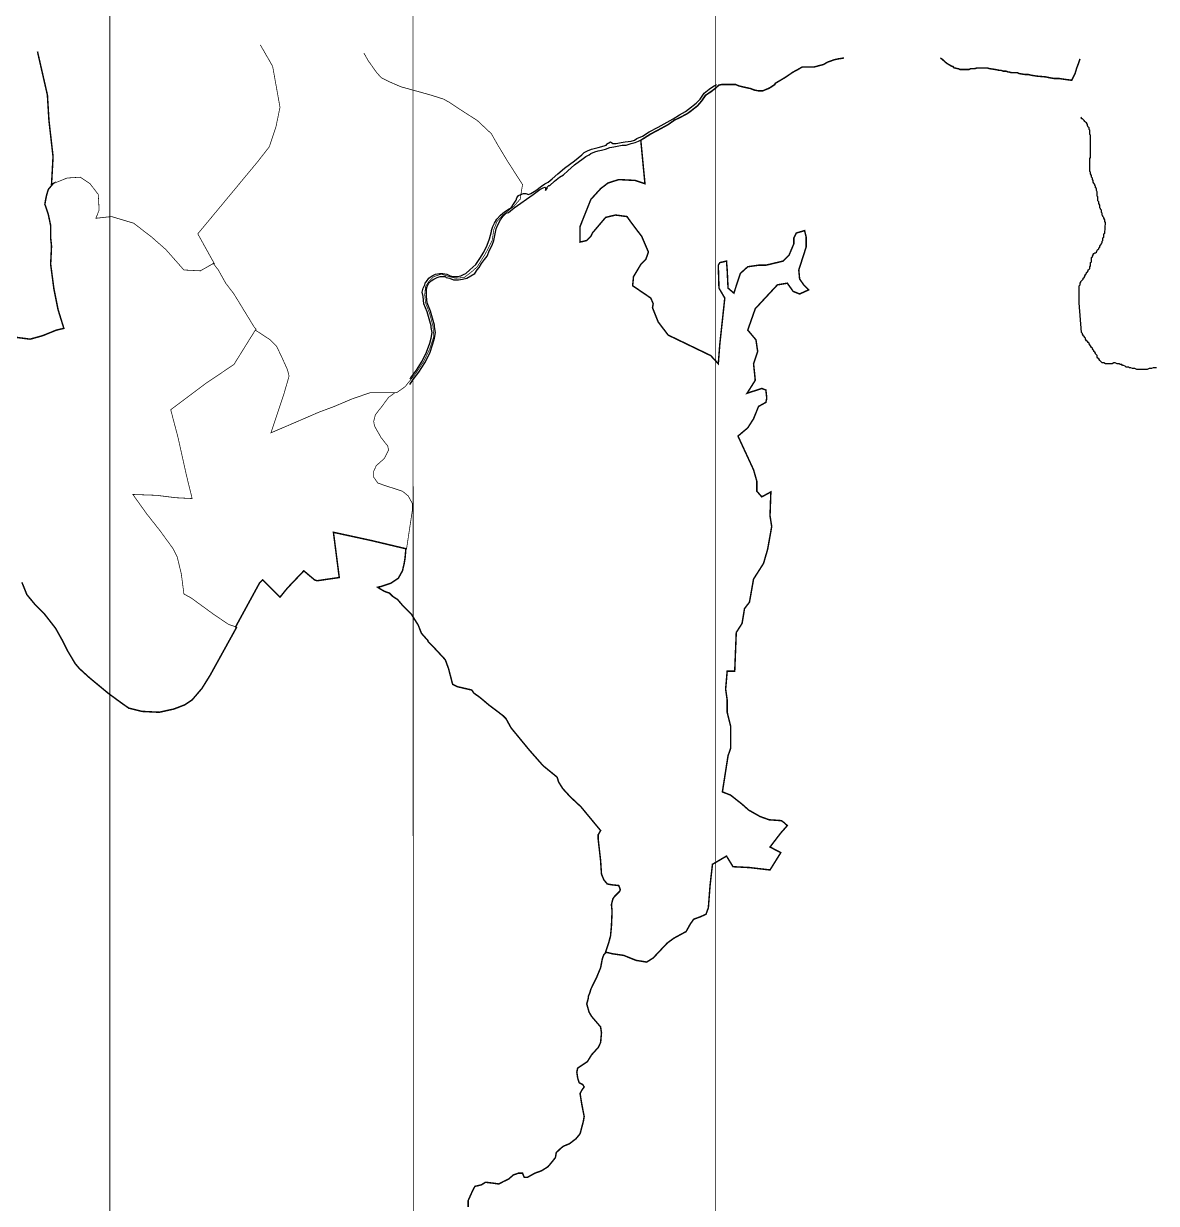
# Model space of a CAD drawing. Header units: millimetres. Extents: x -3588 to 75209, y -3737 to 38254.
# Drawn here: x 28627 to 30494, y 13828 to 15773 of the extents above; entities that cross this region are included whole.
import ezdxf

# ---------------------------------------------------------------- set-up
doc = ezdxf.new("R2010")
doc.units = ezdxf.units.MM
doc.layers.add('P', color=253, linetype='Continuous')

msp = doc.modelspace()

# ---------------------------------------------------------------- linework, layer by layer
at = {"layer": 'P'}
for points, const_width in [([(28768.994, 12280.704), (28768.936, 21351.627)], 1.2), ([(29269.39, 12259.443), (29267.793, 21353.783)], 1.2), ([(29767.607, 12020.295), (29767.607, 21346.523)], 1.2), ([(29008.823, 15268.025), (29010.231, 15269.433), (29007.414, 15272.25), (28973.535, 15327.574), (28959.979, 15345.37), (28947.849, 15367.104), (28939.655, 15377.826), (28941.079, 15377.826), (28913.969, 15426.669), (29011.639, 15544.377), (29031.964, 15570.351), (29042.703, 15602.806), (29049.472, 15635.278), (29037.325, 15703.021), (29017.001, 15738.31)], 1.2), ([(28615.884, 15255.878), (28637.617, 15253.061), (28657.941, 15258.694), (28681.083, 15268.025), (28693.23, 15270.841), (28683.627, 15301.888), (28676.858, 15335.768), (28671.481, 15376.418), (28672.905, 15406.345), (28671.481, 15419.884), (28671.481, 15440.208), (28667.528, 15459.125), (28661.894, 15475.497), (28663.303, 15483.403), (28664.711, 15490.172), (28667.528, 15499.774), (28675.433, 15509.377), (28672.905, 15507.968), (28675.433, 15553.979), (28668.664, 15613.545), (28666.119, 15655.602), (28649.747, 15727.299)], 2.417), ([(28649.747, 15727.299), (28666.119, 15655.602), (28668.664, 15613.545), (28675.433, 15553.979), (28672.905, 15507.968), (28675.433, 15509.377), (28667.528, 15499.774), (28664.711, 15490.172), (28663.303, 15483.403), (28661.894, 15475.497), (28667.528, 15459.125), (28671.481, 15440.208), (28671.481, 15419.884), (28672.905, 15406.345), (28671.481, 15376.418), (28676.858, 15335.768), (28683.627, 15301.888), (28693.23, 15270.841), (28681.083, 15268.025), (28657.941, 15258.694), (28637.617, 15253.061), (28615.884, 15255.878)], 2.417), ([(29979.048, 15716.577), (29969.734, 15715.168), (29962.948, 15713.744), (29956.179, 15711.215), (29951.938, 15709.791), (29945.168, 15705.838), (29939.807, 15704.43), (29929.084, 15701.613), (29916.665, 15701.613), (29909.88, 15701.613), (29903.11, 15697.66), (29895.204, 15693.419), (29881.377, 15684.105), (29865.278, 15674.519), (29865.278, 15673.095), (29857.1, 15667.733), (29854.555, 15666.325), (29851.738, 15665.189), (29844.953, 15662.372), (29838.183, 15662.372), (29831.414, 15663.78), (29824.628, 15666.325), (29817.859, 15667.733), (29805.712, 15670.566), (29800.078, 15673.095), (29796.125, 15673.095), (29782.57, 15673.095), (29778.617, 15673.095), (29772.968, 15671.974), (29765.062, 15665.189), (29759.429, 15660.964), (29751.523, 15655.602), (29744.738, 15646), (29737.968, 15638.094), (29725.549, 15628.492), (29720.188, 15624.539), (29709.465, 15618.906), (29698.455, 15613.545), (29689.141, 15606.759), (29674.177, 15598.581), (29659.214, 15590.675), (29648.491, 15583.89), (29644.25, 15581.073), (29644.25, 15579.665), (29648.491, 15535.062), (29651.02, 15509.377), (29634.936, 15514.738), (29607.842, 15516.146), (29590.046, 15510.497), (29577.915, 15501.183), (29561.815, 15483.403), (29549.396, 15452.355), (29544.035, 15438.8), (29544.035, 15413.114), (29555.046, 15415.659), (29561.815, 15422.428), (29564.36, 15428.078), (29586.093, 15453.764), (29602.465, 15457.717), (29621.381, 15455.172), (29625.334, 15449.523), (29628.166, 15445.57), (29645.659, 15422.428), (29656.669, 15396.742), (29652.444, 15384.596), (29644.25, 15376.418), (29632.119, 15356.093), (29630.695, 15341.129), (29660.622, 15320.805), (29664.575, 15311.491), (29663.439, 15304.721), (29672.769, 15281.564), (29689.141, 15259.831), (29759.429, 15225.951), (29771.848, 15212.412), (29774.392, 15245.155), (29782.57, 15320.805), (29772.968, 15337.177), (29771.848, 15375.009), (29774.392, 15379.234), (29785.387, 15381.779), (29786.523, 15367.104), (29787.932, 15337.177), (29797.534, 15328.999), (29808.256, 15361.454), (29820.403, 15372.465), (29838.183, 15375.009), (29850.314, 15375.009), (29878.833, 15381.779), (29888.435, 15391.381), (29896.341, 15410.298), (29896.341, 15419.884), (29900.566, 15428.078), (29914.121, 15432.031), (29916.665, 15421.292), (29916.665, 15404.92), (29904.519, 15367.104), (29905.927, 15352.14), (29912.713, 15342.538), (29920.89, 15334.36), (29905.927, 15327.574), (29895.204, 15331.815), (29885.602, 15345.37), (29869.23, 15342.538), (29832.822, 15303.297), (29820.403, 15268.025), (29833.942, 15251.925), (29836.775, 15232.736), (29829.989, 15212.412), (29832.822, 15185.301), (29819.267, 15163.856), (29843.544, 15171.762), (29850.314, 15169.218), (29851.738, 15155.662), (29850.314, 15148.893), (29838.183, 15142.123), (29829.989, 15121.799), (29820.403, 15106.835), (29804.303, 15093.28), (29829.989, 15037.667), (29835.367, 15018.751), (29835.367, 15002.379), (29843.544, 14993.065), (29858.508, 15001.259), (29857.1, 14961.729), (29859.916, 14944.237), (29853.147, 14906.405), (29846.361, 14883.263), (29829.989, 14857.577), (29823.22, 14819.456), (29815.042, 14808.734), (29811.089, 14784.456), (29801.487, 14769.493), (29798.942, 14705.702), (29786.523, 14705.702), (29783.979, 14676.063), (29786.523, 14658.283), (29786.523, 14637.958), (29792.173, 14615.089), (29792.173, 14578.393), (29787.932, 14566.246), (29778.617, 14506.68), (29792.173, 14501.319), (29811.089, 14486.355), (29821.811, 14476.769), (29840.728, 14466.03), (29855.691, 14460.669), (29876.016, 14459.261), (29881.377, 14455.036), (29885.602, 14451.083), (29874.88, 14438.936), (29857.1, 14415.795), (29874.88, 14406.481), (29857.1, 14377.962), (29823.22, 14381.915), (29796.125, 14383.323), (29785.387, 14400.831), (29762.246, 14387.276), (29758.293, 14352.276), (29755.476, 14315.58), (29751.523, 14304.857), (29741.921, 14300.616), (29731.198, 14296.663), (29725.549, 14288.485), (29718.78, 14276.338), (29710.874, 14272.113), (29698.455, 14265.328), (29687.716, 14257.422), (29664.575, 14232.872), (29653.852, 14226.087), (29636.344, 14228.919), (29616.02, 14237.097), (29598.24, 14239.642), (29586.093, 14242.459), (29591.47, 14258.558), (29594.287, 14269.569), (29595.695, 14284.532), (29596.831, 14310.218), (29595.695, 14320.941), (29598.24, 14330.543), (29601.056, 14334.496), (29609.25, 14342.674), (29610.37, 14345.507), (29607.842, 14352.276), (29596.831, 14353.412), (29588.925, 14354.821), (29583.276, 14361.59), (29579.323, 14371.192), (29577.915, 14392.926), (29575.37, 14415.795), (29573.962, 14427.926), (29573.962, 14436.12), (29577.915, 14442.889), (29545.443, 14482.13), (29527.951, 14498.502), (29515.532, 14512.057), (29508.747, 14522.78), (29506.218, 14530.958), (29483.061, 14549.874), (29460.192, 14575.848), (29430.281, 14612.256), (29422.087, 14627.22), (29416.725, 14632.581), (29393.584, 14650.089), (29378.893, 14662.508), (29369.306, 14669.278), (29365.354, 14674.655), (29342.196, 14680.016), (29334.018, 14683.969), (29327.249, 14709.927), (29321.871, 14724.618), (29302.971, 14744.943), (29293.369, 14754.529), (29293.369, 14755.954), (29282.646, 14768.085), (29277.269, 14781.64), (29266.275, 14799.132), (29252.719, 14812.687), (29243.405, 14823.697), (29235.211, 14829.059), (29229.85, 14834.42), (29221.672, 14837.253), (29214.887, 14841.206), (29210.662, 14844.022), (29216.295, 14845.43), (29232.395, 14850.792), (29244.525, 14858.986), (29251.311, 14871.116), (29254.128, 14883.263), (29255.536, 14891.441), (29256.944, 14907.541), (29199.923, 14921.08), (29137.541, 14934.635), (29147.143, 14860.106), (29110.446, 14854.745), (29106.493, 14856.153), (29088.713, 14871.116), (29061.603, 14842.614), (29049.472, 14827.65), (29020.954, 14856.153), (29015.592, 14850.792), (28976.351, 14778.807), (28977.776, 14777.687), (28934.294, 14698.933), (28920.754, 14677.183), (28904.655, 14658.283), (28892.236, 14650.089), (28874.728, 14643.32), (28850.45, 14637.958), (28821.947, 14639.367), (28800.214, 14644.728), (28786.659, 14654.33), (28766.335, 14669.278), (28735.287, 14694.98), (28718.916, 14709.927), (28712.13, 14717.833), (28699.999, 14738.158), (28691.805, 14754.529), (28679.674, 14776.278), (28660.758, 14800.556), (28645.795, 14815.504), (28632.255, 14831.875), (28624.062, 14852.2)], 2.417), ([(29187.792, 15724.755), (29194.562, 15712.624), (29208.117, 15693.419), (29216.295, 15684.105), (29229.85, 15677.335), (29248.766, 15669.142), (29278.405, 15660.964), (29297.594, 15655.602), (29319.055, 15648.817), (29328.657, 15643.456), (29340.788, 15635.278), (29359.704, 15623.131), (29374.668, 15613.545), (29397.809, 15591.796), (29408.548, 15572.895), (29424.919, 15545.785), (29449.197, 15507.968), (29445.244, 15483.403), (29443.82, 15482.266), (29435.642, 15472.68), (29423.495, 15463.078), (29415.317, 15456.308), (29407.123, 15446.994), (29401.762, 15433.439), (29399.217, 15415.659), (29388.223, 15394.198), (29374.668, 15372.465), (29363.945, 15362.863), (29352.935, 15354.685), (29339.379, 15353.548), (29328.657, 15356.093), (29315.102, 15360.318), (29302.971, 15356.093), (29294.777, 15347.899), (29289.416, 15339.993), (29288.008, 15326.454), (29289.416, 15312.899), (29296.185, 15295.119), (29301.547, 15274.794), (29302.971, 15257.286), (29296.185, 15236.961), (29286.599, 15216.637), (29273.044, 15196.312), (29255.536, 15174.579), (29241.997, 15164.977), (29239.164, 15164.977), (29198.515, 15164.977), (29167.468, 15154.254), (29138.949, 15142.123), (29113.263, 15132.521), (29063.027, 15110.788), (29034.509, 15098.641), (29056.242, 15163.856), (29064.436, 15192.087), (29061.603, 15203.097), (29053.697, 15220.59), (29044.111, 15240.914), (29033.373, 15251.925), (29008.823, 15268.025)], 1.2), ([(29969.734, 15715.168), (29962.948, 15713.744), (29956.179, 15711.215), (29951.938, 15709.791), (29945.168, 15705.838), (29939.807, 15704.43), (29929.084, 15701.613), (29916.665, 15701.613), (29909.88, 15701.613), (29903.11, 15697.66), (29895.204, 15693.419), (29881.377, 15684.105), (29865.278, 15674.519), (29865.278, 15673.095), (29857.1, 15667.733), (29854.555, 15666.325), (29851.738, 15665.189), (29844.953, 15662.372), (29838.183, 15662.372), (29831.414, 15663.78), (29824.628, 15666.325), (29817.859, 15667.733), (29805.712, 15670.566), (29800.078, 15673.095), (29796.125, 15673.095), (29782.57, 15673.095), (29778.617, 15673.095), (29772.968, 15671.974), (29765.062, 15665.189), (29759.429, 15660.964), (29751.523, 15655.602), (29744.738, 15646), (29737.968, 15638.094), (29725.549, 15628.492), (29720.188, 15624.539), (29709.465, 15618.906), (29698.455, 15613.545), (29689.141, 15606.759), (29674.177, 15598.581), (29659.214, 15590.675), (29648.491, 15583.89), (29644.25, 15581.073), (29644.25, 15579.665), (29648.491, 15535.062), (29651.02, 15509.377), (29634.936, 15514.738), (29607.842, 15516.146), (29590.046, 15510.497), (29577.915, 15501.183), (29561.815, 15483.403), (29549.396, 15452.355), (29544.035, 15438.8), (29544.035, 15413.114), (29555.046, 15415.659), (29561.815, 15422.428), (29564.36, 15428.078), (29586.093, 15453.764), (29602.465, 15457.717), (29621.381, 15455.172), (29625.334, 15449.523), (29628.166, 15445.57), (29645.659, 15422.428), (29656.669, 15396.742), (29652.444, 15384.596), (29644.25, 15376.418), (29632.119, 15356.093), (29630.695, 15341.129), (29660.622, 15320.805), (29664.575, 15311.491), (29663.439, 15304.721), (29672.769, 15281.564), (29689.141, 15259.831), (29759.429, 15225.951), (29771.848, 15212.412), (29774.392, 15245.155), (29782.57, 15320.805), (29772.968, 15337.177), (29771.848, 15375.009), (29774.392, 15379.234), (29785.387, 15381.779), (29786.523, 15367.104), (29787.932, 15337.177), (29797.534, 15328.999), (29808.256, 15361.454), (29820.403, 15372.465), (29838.183, 15375.009), (29850.314, 15375.009), (29878.833, 15381.779), (29888.435, 15391.381), (29896.341, 15410.298), (29896.341, 15419.884), (29900.566, 15428.078), (29914.121, 15432.031), (29916.665, 15421.292), (29916.665, 15404.92), (29904.519, 15367.104), (29905.927, 15352.14), (29912.713, 15342.538), (29920.89, 15334.36), (29905.927, 15327.574), (29895.204, 15331.815), (29885.602, 15345.37), (29869.23, 15342.538), (29832.822, 15303.297), (29820.403, 15268.025), (29833.942, 15251.925), (29836.775, 15232.736), (29829.989, 15212.412), (29832.822, 15185.301), (29819.267, 15163.856), (29843.544, 15171.762), (29850.314, 15169.218), (29851.738, 15155.662), (29850.314, 15148.893), (29838.183, 15142.123), (29829.989, 15121.799), (29820.403, 15106.835), (29804.303, 15093.28), (29829.989, 15037.667), (29835.367, 15018.751), (29835.367, 15002.379), (29843.544, 14993.065), (29858.508, 15001.259), (29857.1, 14961.729), (29859.916, 14944.237), (29853.147, 14906.405), (29846.361, 14883.263), (29829.989, 14857.577), (29823.22, 14819.456), (29815.042, 14808.734), (29811.089, 14784.456), (29801.487, 14769.493), (29798.942, 14705.702), (29786.523, 14705.702), (29783.979, 14676.063), (29786.523, 14658.283), (29786.523, 14637.958), (29792.173, 14615.089), (29792.173, 14578.393), (29787.932, 14566.246), (29778.617, 14506.68), (29792.173, 14501.319), (29811.089, 14486.355), (29821.811, 14476.769), (29840.728, 14466.03), (29855.691, 14460.669), (29876.016, 14459.261), (29881.377, 14455.036), (29885.602, 14451.083), (29874.88, 14438.936), (29857.1, 14415.795), (29874.88, 14406.481), (29857.1, 14377.962), (29823.22, 14381.915), (29796.125, 14383.323), (29785.387, 14400.831), (29762.246, 14387.276), (29758.293, 14352.276), (29755.476, 14315.58), (29751.523, 14304.857), (29741.921, 14300.616), (29731.198, 14296.663), (29725.549, 14288.485), (29718.78, 14276.338), (29710.874, 14272.113), (29698.455, 14265.328), (29687.716, 14257.422), (29664.575, 14232.872), (29653.852, 14226.087), (29636.344, 14228.919), (29616.02, 14237.097), (29598.24, 14239.642), (29586.093, 14242.459), (29591.47, 14258.558), (29594.287, 14269.569), (29595.695, 14284.532), (29596.831, 14310.218), (29595.695, 14320.941), (29598.24, 14330.543), (29601.056, 14334.496), (29609.25, 14342.674), (29610.37, 14345.507), (29607.842, 14352.276), (29596.831, 14353.412), (29588.925, 14354.821), (29583.276, 14361.59), (29579.323, 14371.192), (29577.915, 14392.926), (29575.37, 14415.795), (29573.962, 14427.926), (29573.962, 14436.12), (29577.915, 14442.889), (29545.443, 14482.13), (29527.951, 14498.502), (29515.532, 14512.057), (29508.747, 14522.78), (29506.218, 14530.958), (29483.061, 14549.874), (29460.192, 14575.848), (29430.281, 14612.256), (29422.087, 14627.22), (29416.725, 14632.581), (29393.584, 14650.089), (29378.893, 14662.508), (29369.306, 14669.278), (29365.354, 14674.655), (29342.196, 14680.016), (29334.018, 14683.969), (29327.249, 14709.927), (29321.871, 14724.618), (29302.971, 14744.943), (29293.369, 14754.529), (29293.369, 14755.954), (29282.646, 14768.085), (29277.269, 14781.64), (29266.275, 14799.132), (29252.719, 14812.687), (29243.405, 14823.697), (29235.211, 14829.059), (29229.85, 14834.42), (29221.672, 14837.253), (29214.887, 14841.206), (29210.662, 14844.022), (29216.295, 14845.43), (29232.395, 14850.792), (29244.525, 14858.986), (29251.311, 14871.116), (29254.128, 14883.263), (29255.536, 14891.441), (29256.944, 14907.541), (29258.081, 14907.541), (29267.683, 14971.332), (29267.683, 14982.054), (29260.897, 14994.473), (29251.311, 15002.379), (29221.672, 15011.981), (29210.662, 15015.934), (29203.876, 15025.536), (29203.876, 15035.123), (29208.117, 15044.453), (29221.672, 15056.583), (29228.442, 15070.139), (29227.033, 15076.908), (29216.295, 15090.463), (29205.3, 15109.652), (29203.876, 15117.558), (29206.709, 15128.568), (29216.295, 15140.699), (29228.442, 15157.071), (29239.164, 15164.977), (29241.997, 15164.977), (29255.536, 15174.579), (29273.044, 15196.312), (29286.599, 15216.637), (29296.185, 15236.961), (29302.971, 15257.286), (29301.547, 15274.794), (29296.185, 15295.119), (29289.416, 15312.899), (29288.008, 15326.454), (29289.416, 15339.993), (29294.777, 15347.899), (29302.971, 15356.093), (29315.102, 15360.318), (29328.657, 15356.093), (29339.379, 15353.548), (29352.935, 15354.685), (29363.945, 15362.863), (29374.668, 15372.465), (29388.223, 15394.198), (29399.217, 15415.659), (29401.762, 15433.439), (29407.123, 15446.994), (29415.317, 15456.308), (29423.495, 15463.078), (29435.642, 15472.68), (29443.82, 15482.266), (29445.244, 15483.403), (29449.197, 15507.968), (29424.919, 15545.785), (29408.548, 15572.895), (29397.809, 15591.796), (29374.668, 15613.545), (29359.704, 15623.131), (29340.788, 15635.278), (29328.657, 15643.456), (29319.055, 15648.817), (29297.594, 15655.602), (29278.405, 15660.964), (29248.766, 15669.142), (29229.85, 15677.335), (29216.295, 15684.105), (29208.117, 15693.419), (29194.562, 15712.624), (29187.792, 15724.755)], 1.2), ([(30368.034, 15715.168), (30366.626, 15711.215), (30365.217, 15706.974), (30362.673, 15700.205), (30359.856, 15690.891), (30357.024, 15685.513), (30354.479, 15679.88), (30343.484, 15681.288), (30334.154, 15682.697), (30325.976, 15682.697), (30317.782, 15684.105), (30311.013, 15685.513), (30297.458, 15686.65), (30288.144, 15688.058), (30282.51, 15689.466), (30277.133, 15689.466), (30267.819, 15690.891), (30265.002, 15692.299), (30262.186, 15692.299), (30258.233, 15692.299), (30255.4, 15692.299), (30251.447, 15693.419), (30250.039, 15693.419), (30246.086, 15694.844), (30241.861, 15694.844), (30237.908, 15696.252), (30235.075, 15696.252), (30228.306, 15697.66), (30218.992, 15699.069), (30214.751, 15700.205), (30212.206, 15700.205), (30206.845, 15700.205), (30204.028, 15700.205), (30198.667, 15700.205), (30194.426, 15699.069), (30190.473, 15699.069), (30187.656, 15699.069), (30185.112, 15697.66), (30180.887, 15697.66), (30178.342, 15697.66), (30176.934, 15697.66), (30174.101, 15697.66), (30170.148, 15697.66), (30167.332, 15699.069), (30166.195, 15699.069), (30161.97, 15700.205), (30160.562, 15700.205), (30159.426, 15701.613), (30158.017, 15703.021), (30156.609, 15703.021), (30149.824, 15706.974), (30145.871, 15709.791), (30144.462, 15711.215), (30140.237, 15715.168), (30137.693, 15716.577)], 2.417), ([(30368.034, 15715.168), (30366.626, 15711.215), (30365.217, 15706.974), (30362.673, 15700.205), (30359.856, 15690.891), (30357.024, 15685.513), (30354.479, 15679.88), (30343.484, 15681.288), (30334.154, 15682.697), (30325.976, 15682.697), (30317.782, 15684.105), (30311.013, 15685.513), (30297.458, 15686.65), (30288.144, 15688.058), (30282.51, 15689.466), (30277.133, 15689.466), (30267.819, 15690.891), (30265.002, 15692.299), (30262.186, 15692.299), (30258.233, 15692.299), (30255.4, 15692.299), (30251.447, 15693.419), (30250.039, 15693.419), (30246.086, 15694.844), (30241.861, 15694.844), (30237.908, 15696.252), (30235.075, 15696.252), (30228.306, 15697.66), (30218.992, 15699.069), (30214.751, 15700.205), (30212.206, 15700.205), (30206.845, 15700.205), (30204.028, 15700.205), (30198.667, 15700.205), (30194.426, 15699.069), (30190.473, 15699.069), (30187.656, 15699.069), (30185.112, 15697.66), (30180.887, 15697.66), (30178.342, 15697.66), (30176.934, 15697.66), (30174.101, 15697.66), (30170.148, 15697.66), (30167.332, 15699.069), (30166.195, 15699.069), (30161.97, 15700.205), (30160.562, 15700.205), (30159.426, 15701.613), (30158.017, 15703.021), (30156.609, 15703.021), (30149.824, 15706.974), (30145.871, 15709.791), (30144.462, 15711.215), (30140.237, 15715.168)], 1.2), ([(28615.884, 15255.878), (28637.617, 15253.061), (28657.941, 15258.694), (28681.083, 15268.025), (28693.23, 15270.841), (28683.627, 15301.888), (28676.858, 15335.768), (28671.481, 15376.418), (28672.905, 15406.345), (28671.481, 15419.884), (28671.481, 15440.208), (28667.528, 15459.125), (28661.894, 15475.497), (28663.303, 15483.403), (28664.711, 15490.172), (28667.528, 15499.774), (28675.433, 15509.377), (28698.591, 15518.691), (28720.324, 15520.099), (28736.408, 15509.377), (28749.963, 15491.596), (28751.371, 15465.894), (28746.01, 15452.355), (28771.696, 15455.172), (28808.392, 15444.161), (28838.031, 15421.292), (28861.189, 15400.967), (28891.099, 15367.104), (28918.21, 15365.695), (28939.655, 15377.826), (28947.849, 15367.104), (28959.979, 15345.37), (28973.535, 15327.574), (29007.414, 15272.25), (29010.231, 15269.433), (29008.823, 15268.025), (28995.268, 15246.275), (28973.535, 15211.275), (28928.932, 15181.348), (28869.366, 15136.746), (28881.513, 15090.463), (28895.052, 15029.489), (28904.655, 14990.248), (28877.56, 14991.656), (28846.225, 14995.609), (28806.984, 14997.018), (28830.125, 14964.562), (28851.586, 14937.452), (28873.319, 14907.541), (28880.105, 14893.986), (28886.875, 14865.755), (28891.099, 14833.012), (28903.246, 14826.242), (28938.534, 14800.556), (28964.22, 14783.048), (28976.351, 14778.807), (28977.776, 14777.687), (28934.294, 14698.933), (28920.754, 14677.183), (28904.655, 14658.283), (28892.236, 14650.089), (28874.728, 14643.32), (28850.45, 14637.958), (28821.947, 14639.367), (28800.214, 14644.728), (28786.659, 14654.33), (28766.335, 14669.278), (28735.287, 14694.98), (28718.916, 14709.927), (28712.13, 14717.833), (28699.999, 14738.158), (28691.805, 14754.529), (28679.674, 14776.278), (28660.758, 14800.556), (28645.795, 14815.504), (28632.255, 14831.875), (28624.062, 14852.2)], 1.2), ([(28624.062, 14852.2), (28632.255, 14831.875), (28645.795, 14815.504), (28660.758, 14800.556), (28679.674, 14776.278), (28691.805, 14754.529), (28699.999, 14738.158), (28712.13, 14717.833), (28718.916, 14709.927), (28735.287, 14694.98), (28766.335, 14669.278), (28786.659, 14654.33), (28800.214, 14644.728), (28821.947, 14639.367), (28850.45, 14637.958), (28874.728, 14643.32), (28892.236, 14650.089), (28904.655, 14658.283), (28920.754, 14677.183), (28934.294, 14698.933), (28977.776, 14777.687), (28976.351, 14778.807), (29015.592, 14850.792), (29020.954, 14856.153), (29049.472, 14827.65), (29061.603, 14842.614), (29088.713, 14871.116), (29106.493, 14856.153), (29110.446, 14854.745), (29147.143, 14860.106), (29137.541, 14934.635), (29199.923, 14921.08), (29256.944, 14907.541), (29255.536, 14891.441), (29254.128, 14883.263), (29251.311, 14871.116), (29244.525, 14858.986), (29232.395, 14850.792), (29216.295, 14845.43), (29210.662, 14844.022), (29214.887, 14841.206), (29221.672, 14837.253), (29229.85, 14834.42), (29235.211, 14829.059), (29243.405, 14823.697), (29252.719, 14812.687), (29266.275, 14799.132), (29277.269, 14781.64), (29282.646, 14768.085), (29293.369, 14755.954), (29293.369, 14754.529), (29302.971, 14744.943), (29321.871, 14724.618), (29327.249, 14709.927), (29334.018, 14683.969), (29342.196, 14680.016), (29365.354, 14674.655), (29369.306, 14669.278), (29378.893, 14662.508), (29393.584, 14650.089), (29416.725, 14632.581), (29422.087, 14627.22), (29430.281, 14612.256), (29460.192, 14575.848), (29483.061, 14549.874), (29506.218, 14530.958), (29508.747, 14522.78), (29515.532, 14512.057), (29527.951, 14498.502), (29545.443, 14482.13), (29577.915, 14442.889), (29573.962, 14436.12), (29573.962, 14427.926), (29575.37, 14415.795), (29577.915, 14392.926), (29579.323, 14371.192), (29583.276, 14361.59), (29588.925, 14354.821), (29596.831, 14353.412), (29607.842, 14352.276), (29610.37, 14345.507), (29609.25, 14342.674), (29601.056, 14334.496), (29598.24, 14330.543), (29595.695, 14320.941), (29596.831, 14310.218), (29595.695, 14284.532), (29594.287, 14269.569), (29591.47, 14258.558), (29586.093, 14242.459), (29586.093, 14241.05), (29584.684, 14239.642), (29583.276, 14238.234), (29582.14, 14235.689), (29580.731, 14231.464), (29577.915, 14216.773), (29571.145, 14200.401), (29561.815, 14181.484), (29560.407, 14176.123), (29557.59, 14169.354), (29557.59, 14166.537), (29555.046, 14156.935), (29558.998, 14143.38), (29562.951, 14136.61), (29569.721, 14128.704), (29577.915, 14119.102), (29579.323, 14109.516), (29577.915, 14093.416), (29573.962, 14085.238), (29562.951, 14073.091), (29556.182, 14062.081), (29548.276, 14056.72), (29540.082, 14051.358), (29538.674, 14044.589), (29540.082, 14034.986), (29542.627, 14027.081), (29548.276, 14024.264), (29550.821, 14020.311), (29546.868, 14014.662), (29544.035, 14009.301), (29546.868, 13991.792), (29550.821, 13971.468), (29549.396, 13963.29), (29544.035, 13942.965), (29537.265, 13934.771), (29526.543, 13926.593), (29516.941, 13922.64), (29512.988, 13919.808), (29504.794, 13911.902), (29503.386, 13903.724), (29498.024, 13896.938), (29491.255, 13888.761), (29480.516, 13881.991), (29469.522, 13878.038), (29457.375, 13871.252), (29452.014, 13871.252), (29449.197, 13878.038), (29442.411, 13878.038), (29434.234, 13875.205), (29426.328, 13868.436), (29418.134, 13864.483), (29409.956, 13860.242), (29400.354, 13861.666), (29388.223, 13863.075), (29381.437, 13858.834), (29370.715, 13856.289), (29366.474, 13848.111), (29359.704, 13833.148), (29359.704, 13822.425)], 2.417)]:
    msp.add_lwpolyline(points, dxfattribs=dict(at, const_width=const_width))
for points in [[(29263.73, 15178.532), (29269.091, 15186.726), (29278.405, 15198.856), (29288.008, 15213.82), (29296.185, 15230.192), (29301.547, 15245.155), (29304.379, 15254.469), (29305.5, 15264.072), (29304.379, 15273.386), (29304.379, 15276.202), (29297.594, 15299.344), (29291.96, 15312.899), (29290.824, 15323.621), (29290.824, 15330.407), (29290.824, 15335.768), (29291.96, 15339.993), (29294.777, 15345.37), (29298.73, 15349.323), (29302.971, 15352.14), (29308.332, 15354.685), (29313.694, 15356.093), (29315.102, 15356.093), (29317.919, 15356.093), (29321.871, 15356.093), (29323.296, 15354.685), (29328.657, 15353.548), (29335.427, 15350.732), (29343.62, 15350.732), (29350.39, 15352.14), (29357.16, 15353.548), (29363.945, 15357.501), (29370.715, 15361.454), (29374.668, 15367.104), (29377.484, 15371.056), (29381.437, 15377.826), (29386.798, 15384.596), (29391.039, 15389.973), (29394.992, 15399.559), (29399.217, 15407.753), (29401.762, 15415.659), (29406.003, 15434.847), (29408.548, 15441.617), (29412.773, 15449.523), (29416.725, 15455.172), (29422.087, 15460.533), (29426.328, 15461.942), (29435.642, 15469.847), (29466.977, 15491.596), (29477.7, 15499.774), (29483.061, 15502.591), (29485.893, 15503.727), (29487.302, 15502.591), (29487.302, 15501.183), (29487.302, 15499.774), (29487.302, 15498.366), (29489.846, 15501.183), (29489.846, 15502.591), (29489.846, 15503.727), (29492.663, 15506.544), (29494.071, 15506.544), (29501.977, 15513.329), (29510.171, 15520.099), (29516.941, 15524.052), (29523.71, 15530.822), (29534.721, 15540.424), (29549.396, 15551.146), (29553.637, 15553.979), (29558.998, 15556.796), (29561.815, 15559.34), (29568.601, 15562.157), (29573.962, 15563.565), (29579.323, 15564.701), (29586.093, 15566.11), (29592.878, 15568.942), (29599.648, 15570.351), (29605.009, 15571.471), (29613.203, 15572.895), (29619.973, 15572.895), (29628.166, 15575.712), (29634.936, 15577.12), (29640.297, 15579.665), (29648.491, 15583.89), (29659.214, 15590.675), (29674.177, 15598.581), (29689.141, 15606.759), (29698.455, 15613.545), (29709.465, 15618.906), (29720.188, 15624.539), (29725.549, 15628.492), (29737.968, 15638.094), (29744.738, 15646), (29751.523, 15655.602), (29759.429, 15660.964), (29765.062, 15665.189), (29772.968, 15671.974), (29778.617, 15673.095), (29782.57, 15673.095), (29796.125, 15673.095), (29800.078, 15673.095), (29805.712, 15670.566), (29817.859, 15667.733), (29824.628, 15666.325), (29831.414, 15663.78), (29838.183, 15662.372), (29844.953, 15662.372), (29851.738, 15665.189), (29854.555, 15666.325), (29857.1, 15667.733), (29865.278, 15673.095)], [(29263.73, 15188.134), (29264.85, 15189.542), (29274.452, 15201.673), (29284.055, 15216.637), (29290.824, 15231.6), (29296.185, 15246.275), (29298.73, 15254.469), (29300.138, 15264.072), (29298.73, 15272.25), (29298.73, 15274.794), (29291.96, 15297.935), (29286.599, 15311.491), (29285.175, 15323.621), (29284.055, 15330.407), (29285.175, 15337.177), (29288.008, 15342.538), (29289.416, 15346.779), (29290.824, 15347.899), (29294.777, 15353.548), (29300.138, 15357.501), (29305.5, 15360.318), (29312.285, 15361.454), (29313.694, 15361.454), (29317.919, 15361.454), (29324.704, 15360.318), (29330.065, 15357.501), (29335.427, 15356.093), (29342.196, 15356.093), (29347.573, 15357.501), (29352.935, 15360.318), (29355.751, 15361.454), (29362.521, 15367.104), (29372.123, 15376.418), (29378.893, 15386.02), (29385.678, 15396.742), (29391.039, 15407.753), (29394.992, 15418.475), (29397.809, 15430.622), (29397.809, 15432.031), (29400.354, 15438.8), (29403.17, 15444.161), (29407.123, 15450.947), (29412.773, 15457.717), (29419.542, 15463.078), (29426.328, 15467.319), (29430.281, 15469.847), (29431.689, 15471.272), (29434.234, 15475.497), (29438.458, 15482.266), (29439.867, 15486.219), (29442.411, 15490.172), (29446.652, 15491.596), (29450.605, 15493.005), (29454.558, 15493.005), (29458.783, 15491.596), (29462.736, 15493.005), (29470.93, 15498.366), (29480.516, 15505.136), (29485.893, 15509.377), (29491.255, 15511.921), (29498.024, 15517.282), (29507.627, 15525.46), (29518.349, 15535.062), (29534.721, 15547.193), (29546.868, 15556.796), (29550.821, 15560.748), (29556.182, 15563.565), (29562.951, 15566.11), (29567.192, 15567.518), (29573.962, 15568.942), (29587.517, 15572.895), (29587.517, 15574.304), (29594.287, 15578.257), (29595.695, 15577.12), (29598.24, 15575.712), (29603.601, 15575.712), (29611.795, 15577.12), (29618.564, 15578.257), (29628.166, 15579.665), (29633.528, 15581.073), (29637.481, 15583.89), (29647.067, 15587.843), (29657.805, 15594.628), (29672.769, 15602.806), (29687.716, 15611), (29697.319, 15616.361), (29708.041, 15623.131), (29717.643, 15628.492), (29723.004, 15632.445), (29735.151, 15642.047), (29741.921, 15648.817), (29748.69, 15658.419), (29756.884, 15665.189), (29762.246, 15669.142), (29769.015, 15673.095)], [(30493.935, 15205.626), (30491.391, 15205.626), (30488.574, 15205.626), (30485.757, 15204.506), (30484.621, 15204.506), (30481.805, 15204.506), (30478.972, 15203.097), (30477.852, 15203.097), (30476.427, 15203.097), (30473.611, 15203.097), (30472.202, 15203.097), (30471.066, 15203.097), (30469.658, 15203.097), (30468.249, 15203.097), (30466.841, 15203.097), (30464.296, 15203.097), (30462.888, 15203.097), (30461.48, 15203.097), (30458.647, 15204.506), (30457.527, 15204.506), (30454.694, 15204.506), (30451.878, 15205.626), (30450.741, 15205.626), (30449.333, 15205.626), (30447.925, 15207.05), (30446.516, 15207.05), (30445.108, 15207.05), (30443.972, 15207.05), (30442.563, 15208.459), (30439.731, 15209.867), (30438.322, 15209.867), (30437.202, 15211.275), (30434.37, 15211.275), (30432.961, 15212.412), (30431.553, 15212.412), (30429.008, 15212.412), (30426.192, 15213.82), (30424.783, 15213.82), (30423.647, 15213.82), (30420.83, 15212.412), (30417.998, 15212.412), (30416.877, 15212.412), (30415.453, 15212.412), (30412.636, 15212.412), (30411.228, 15212.412), (30410.092, 15212.412), (30407.275, 15213.82), (30405.867, 15213.82), (30404.459, 15213.82), (30403.322, 15215.228), (30401.914, 15216.637), (30400.506, 15218.045), (30399.081, 15220.59), (30397.673, 15221.998), (30396.553, 15223.422), (30396.553, 15224.831), (30396.553, 15225.951), (30395.128, 15227.375), (30393.72, 15228.783), (30393.72, 15230.192), (30392.312, 15231.6), (30390.903, 15232.736), (30390.903, 15234.145), (30389.767, 15235.553), (30388.359, 15236.961), (30388.359, 15238.37), (30386.951, 15239.506), (30385.542, 15242.323), (30384.134, 15243.747), (30382.998, 15245.155), (30382.998, 15246.275), (30381.589, 15247.7), (30380.181, 15249.108), (30378.757, 15250.516), (30377.348, 15253.061), (30377.348, 15254.469), (30376.228, 15255.878), (30374.804, 15257.286), (30373.395, 15258.694), (30373.395, 15259.831), (30371.987, 15261.239), (30371.987, 15262.647), (30370.579, 15264.072), (30366.626, 15312.899), (30366.626, 15315.444), (30366.626, 15316.852), (30366.626, 15318.26), (30366.626, 15320.805), (30366.626, 15322.213), (30366.626, 15325.046), (30366.626, 15326.454), (30366.626, 15327.574), (30366.626, 15328.999), (30366.626, 15330.407), (30366.626, 15331.815), (30366.626, 15333.224), (30366.626, 15335.768), (30366.626, 15337.177), (30366.626, 15338.585), (30366.626, 15339.993), (30366.626, 15341.129), (30368.034, 15342.538), (30368.034, 15345.37), (30369.442, 15346.779), (30369.442, 15347.899), (30370.579, 15349.323), (30371.987, 15350.732), (30373.395, 15352.14), (30373.395, 15353.548), (30374.804, 15354.685), (30376.228, 15356.093), (30376.228, 15357.501), (30377.348, 15358.91), (30377.348, 15360.318), (30378.757, 15361.454), (30378.757, 15362.863), (30380.181, 15364.271), (30381.589, 15365.695), (30381.589, 15367.104), (30382.998, 15368.224), (30384.134, 15369.648), (30384.134, 15371.056), (30384.134, 15372.465), (30385.542, 15373.873), (30385.542, 15375.009), (30385.542, 15377.826), (30385.542, 15379.234), (30386.951, 15380.643), (30386.951, 15381.779), (30386.951, 15384.596), (30386.951, 15386.02), (30386.951, 15387.428), (30388.359, 15388.549), (30388.359, 15389.973), (30389.767, 15391.381), (30389.767, 15392.789), (30390.903, 15394.198), (30392.312, 15395.334), (30393.72, 15395.334), (30395.128, 15396.742), (30396.553, 15399.559), (30397.673, 15400.967), (30399.081, 15402.104), (30399.081, 15403.512), (30400.506, 15404.92), (30400.506, 15406.345), (30401.914, 15407.753), (30403.322, 15410.298), (30404.459, 15413.114), (30404.459, 15414.523), (30405.867, 15415.659), (30405.867, 15417.067), (30405.867, 15419.884), (30407.275, 15421.292), (30407.275, 15422.428), (30407.275, 15425.245), (30407.275, 15426.669), (30408.684, 15428.078), (30410.092, 15445.57), (30408.684, 15446.994), (30408.684, 15448.402), (30408.684, 15449.523), (30407.275, 15452.355), (30407.275, 15453.764), (30405.867, 15455.172), (30405.867, 15456.308), (30404.459, 15457.717), (30404.459, 15459.125), (30404.459, 15460.533), (30403.322, 15461.942), (30403.322, 15463.078), (30403.322, 15465.894), (30401.914, 15467.319), (30401.914, 15468.727), (30400.506, 15469.847), (30400.506, 15471.272), (30400.506, 15472.68), (30400.506, 15474.088), (30399.081, 15476.633), (30399.081, 15478.041), (30399.081, 15479.45), (30397.673, 15480.858), (30397.673, 15482.266), (30397.673, 15483.403), (30397.673, 15486.219), (30397.673, 15487.643), (30396.553, 15489.052), (30396.553, 15491.596), (30396.553, 15493.005), (30396.553, 15494.413), (30396.553, 15495.821), (30395.128, 15498.366), (30395.128, 15501.183), (30393.72, 15502.591), (30393.72, 15505.136), (30392.312, 15506.544), (30392.312, 15507.968), (30390.903, 15510.497), (30389.767, 15511.921), (30389.767, 15514.738), (30388.359, 15516.146), (30388.359, 15517.282), (30388.359, 15518.691), (30386.951, 15520.099), (30386.951, 15521.507), (30386.951, 15522.916), (30385.542, 15525.46), (30385.542, 15528.293), (30384.134, 15529.701), (30384.134, 15530.822), (30384.134, 15532.246), (30384.134, 15533.654), (30384.134, 15536.471), (30384.134, 15537.607), (30384.134, 15539.015), (30384.134, 15540.424), (30384.134, 15541.832), (30384.134, 15543.24), (30384.134, 15544.377), (30384.134, 15545.785), (30384.134, 15548.618), (30384.134, 15550.026), (30384.134, 15551.146), (30385.542, 15552.571), (30385.542, 15555.387), (30385.542, 15556.796), (30385.542, 15559.34), (30385.542, 15560.748), (30385.542, 15562.157), (30385.542, 15563.565), (30385.542, 15566.11), (30385.542, 15567.518), (30385.542, 15568.942), (30385.542, 15570.351), (30385.542, 15571.471), (30385.542, 15572.895), (30385.542, 15574.304), (30385.542, 15577.12), (30385.542, 15578.257), (30385.542, 15579.665), (30385.542, 15581.073), (30385.542, 15583.89), (30385.542, 15585.026), (30385.542, 15586.434), (30385.542, 15589.267), (30384.134, 15590.675), (30384.134, 15591.796), (30384.134, 15594.628), (30384.134, 15597.445), (30382.998, 15598.581), (30382.998, 15599.99), (30382.998, 15601.398), (30381.589, 15602.806), (30380.181, 15605.351), (30380.181, 15606.759), (30378.757, 15609.592), (30377.348, 15611), (30376.228, 15612.12), (30374.804, 15613.545), (30371.987, 15616.361), (30370.579, 15616.361), (30370.579, 15617.77), (30369.442, 15618.906)]]:
    msp.add_lwpolyline(points, dxfattribs=at)

doc.saveas('drawing.dxf')
